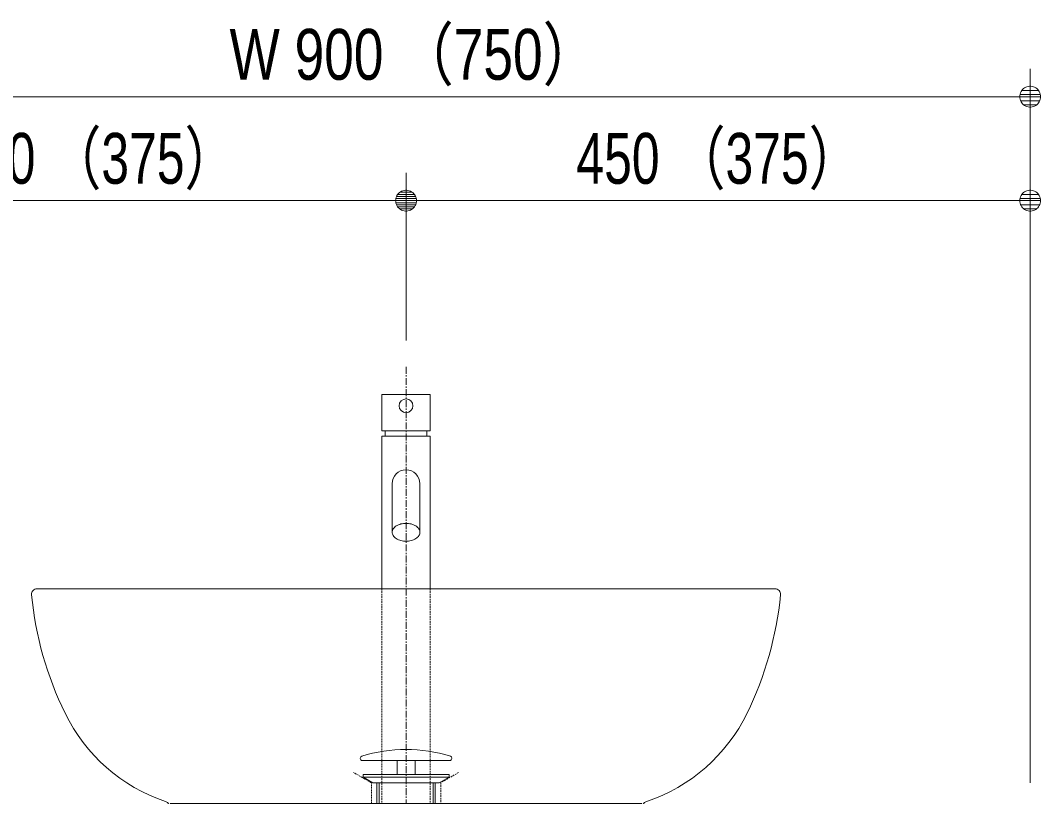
# Model space of a CAD drawing. Units: millimetres, scale not verified. Extents: x -6062 to 6062, y -3045 to 3045.
# Drawn here: x -2346 to -1610, y -1370 to -810 of the extents above; entities that cross this region are included whole.
import ezdxf
from ezdxf.enums import TextEntityAlignment as Align

# ---------------------------------------------------------------- set-up
doc = ezdxf.new("R2010")
doc.units = ezdxf.units.MM
doc.header["$LTSCALE"] = 20
doc.linetypes.add('CHAIN1', pattern=[8, 5, -1, 1, -1])
doc.linetypes.add('DASHED1', pattern=[1.8, 1.2, -0.6])
for name, color, linetype, lineweight in [('0-1_5ボウル・キャビネット', 7, 'Continuous', 9), ('0-2_2寸法-1', 7, 'Continuous', 9), ('0-3_0', 7, 'Continuous', 9), ('0-5_4給排水', 7, 'Continuous', 9)]:
    doc.layers.add(name, color=color, linetype=linetype, lineweight=lineweight)
doc.styles.add('ＭＳ Ｐゴシック', font='')
doc.styles.get('ＭＳ Ｐゴシック').set_extended_font_data('MS PGothic')

# ---------------------------------------------------------------- blocks, each defined once
blk = doc.blocks.new('グループ-4')
at = {"layer": '0-1_5ボウル・キャビネット'}
for p, q in [((-10920, -24400), (-280, -24400)), ((-9000, -27500), (-2200, -27500))]:
    blk.add_line(p, q, dxfattribs=at)
at = {"layer": '0-1_5ボウル・キャビネット', "linetype": 'DASHED1'}
blk.add_lwpolyline([(-4842.1, -27051.1), (-5100, -27200), (-5100, -27500), (-6100, -27500), (-6100, -27200), (-6357.9, -27051.1)], dxfattribs=at)
at = {"layer": '0-1_5ボウル・キャビネット'}
blk.add_lwpolyline([(-2200, -27566.4), (-2200, -27600), (-9000, -27600), (-9000, -27566.4)], dxfattribs=at)
for centre, radius, start, end in [((-10920, -24480), 80, 90, 185.51174), ((-280, -24480), 80, 354.48826, 90), ((-6022.7, -24007.4), 5000, 185.51174, 205.97328), ((-5177.3, -24007.4), 5000, 334.02672, 354.48826), ((-8270.2, -25102.3), 2500, 205.97328, 251.38925), ((-2929.8, -25102.3), 2500, 288.61075, 334.02672), ((-9100, -27566.4), 100, 0, 71.38925), ((-2100, -27566.4), 100, 108.61075, 180)]:
    blk.add_arc(centre, radius, start, end, dxfattribs=at)
blk = doc.blocks.new('_Dot')
at = {"layer": '0-3_0'}
for p, q in [((-10, 0), (-20, 0)), ((9.78, 2), (-9.78, 2)), ((7.99, 6), (-7.99, 6)), ((9.16, -3.98), (-9.16, -3.98)), ((6, -7.98), (-6, -7.98))]:
    blk.add_line(p, q, dxfattribs=at)
for points in [[(10, 0), (9.92, 1.25), (9.69, 2.49), (9.3, 3.68), (8.76, 4.82), (8.09, 5.88), (7.29, 6.85), (6.37, 7.71), (5.36, 8.44), (4.26, 9.05), (3.09, 9.51), (1.87, 9.82), (0.63, 9.98), (-0.63, 9.98), (-1.87, 9.82), (-3.09, 9.51), (-4.26, 9.05), (-5.36, 8.44), (-6.37, 7.71), (-7.29, 6.85), (-8.09, 5.88), (-8.76, 4.82), (-9.3, 3.68), (-9.69, 2.49), (-9.92, 1.25), (-10, 0), (0, 0)], [(-10, 0), (-9.92, -1.25), (-9.69, -2.49), (-9.3, -3.68), (-8.76, -4.82), (-8.09, -5.88), (-7.29, -6.85), (-6.37, -7.71), (-5.36, -8.44), (-4.26, -9.05), (-3.09, -9.51), (-1.87, -9.82), (-0.63, -9.98), (0.63, -9.98), (1.87, -9.82), (3.09, -9.51), (4.26, -9.05), (5.36, -8.44), (6.37, -7.71), (7.29, -6.85), (8.09, -5.88), (8.76, -4.82), (9.3, -3.68), (9.69, -2.49), (9.92, -1.25), (10, 0), (0, 0)]]:
    blk.add_lwpolyline(points, close=True, dxfattribs=at)
blk = doc.blocks.new('グループ-42')
at = {"layer": '0-5_4給排水'}
for p, q in [((-5900, -22120), (-5900, -22200)), ((-5300, -22120), (-5300, -22200))]:
    blk.add_line(p, q, dxfattribs=at)
for points in [[(-5950, -21600), (-5950, -22120), (-5250, -22120), (-5250, -21600)], [(-5950, -24400), (-5250, -24400), (-5250, -22200), (-5950, -22200)]]:
    blk.add_lwpolyline(points, close=True, dxfattribs=at)
for points in [[(-5800, -22885.7), (-5800, -23585.7), (-5799.2, -23597.3), (-5796.7, -23609.1), (-5792.3, -23621.1), (-5786, -23633), (-5777.7, -23644.8), (-5767.4, -23656.1), (-5755.3, -23666.8), (-5741.4, -23676.6), (-5726.1, -23685.5), (-5709.4, -23693.3)], [(-5709.4, -23693.3), (-5691.9, -23699.9), (-5673.6, -23705.3), (-5655, -23709.3), (-5636.4, -23712.1), (-5618, -23713.8), (-5600, -23714.3), (-5582, -23713.8), (-5563.6, -23712.1), (-5545, -23709.3), (-5526.4, -23705.3), (-5508.1, -23699.9), (-5490.6, -23693.3), (-5473.9, -23685.5), (-5458.6, -23676.6), (-5444.7, -23666.8), (-5432.6, -23656.1), (-5422.3, -23644.8), (-5414, -23633), (-5407.7, -23621.1), (-5403.3, -23609.1), (-5400.8, -23597.3), (-5400, -23585.7), (-5400, -22885.7)], [(-5400, -23585.7), (-5400.8, -23574.2), (-5403.3, -23562.3), (-5407.7, -23550.3), (-5414, -23538.4), (-5422.3, -23526.7), (-5432.6, -23515.4), (-5444.7, -23504.7), (-5458.6, -23494.8), (-5473.9, -23485.9), (-5490.6, -23478.1), (-5508.1, -23471.5), (-5526.4, -23466.2), (-5545, -23462.1), (-5563.6, -23459.3), (-5582, -23457.7), (-5600, -23457.2), (-5618, -23457.7), (-5636.4, -23459.3), (-5655, -23462.1), (-5673.6, -23466.2), (-5691.9, -23471.5), (-5709.4, -23478.1), (-5726.1, -23485.9), (-5741.4, -23494.8), (-5755.3, -23504.7), (-5767.4, -23515.4), (-5777.7, -23526.7), (-5786, -23538.4), (-5792.3, -23550.3), (-5796.7, -23562.3), (-5799.2, -23574.2), (-5800, -23585.7)]]:
    blk.add_lwpolyline(points, dxfattribs=at)
at = {"layer": '0-5_4給排水', "linetype": 'DASHED1'}
blk.add_lwpolyline([(-5950, -27520), (-5250, -27520), (-5250, -24400), (-5950, -24400)], close=True, dxfattribs=at)
at = {"layer": '0-5_4給排水'}
blk.add_circle((-5600, -21760), 100, dxfattribs=at)
for start, end in [(90, 180), (0, 90)]:
    blk.add_arc((-5600, -22885.7), 200, start, end, dxfattribs=at)
blk = doc.blocks.new('グループ-58')
at = {"layer": '0-5_4給排水', "linetype": 'CHAIN1'}
blk.add_line((-5600, -21200), (-5600, -42400), dxfattribs=at)
at = {"layer": '0-5_4給排水'}
for p, q in [((-6260, -26845.2), (-6260, -26850)), ((-6230, -26880), (-4970, -26880)), ((-4940, -26850), (-4940, -26845.2)), ((-6020, -27200), (-6020, -27500)), ((-5990, -27200), (-5990, -27500)), ((-5210, -27200), (-5210, -27500)), ((-5180, -27200), (-5180, -27500))]:
    blk.add_line(p, q, dxfattribs=at)
for points in [[(-5730, -26880), (-5470, -26880), (-5470, -27080), (-5730, -27080)], [(-6220, -27080), (-4980, -27080), (-4980, -27120), (-6220, -27120)], [(-6081.3, -27200), (-6220, -27120), (-4980, -27120), (-5120.2, -27200)]]:
    blk.add_lwpolyline(points, close=True, dxfattribs=at)
for centre, radius, start, end in [((-5600, -28882.5), 2162.5, 72.8168, 107.1832), ((-6230, -26845.2), 30, 107.1832, 180), ((-6230, -26850), 30, 180, 270), ((-4970, -26850), 30, 270, 0), ((-4970, -26845.2), 30, 0, 72.8168)]:
    blk.add_arc(centre, radius, start, end, dxfattribs=at)

msp = doc.modelspace()

# ---------------------------------------------------------------- linework, layer by layer
at = {"layer": '0-2_2寸法-1'}
for p, q in [((-1617.5, -920), (-1617.5, -845)), ((-1632.51, -865), (-2502.49, -865)), ((-2067.5, -1041), (-2067.5, -920)), ((-2067.5, -1041), (-2067.5, -920)), ((-1617.5, -1360), (-1617.5, -920)), ((-2502.49, -940), (-2082.51, -940)), ((-1632.51, -940), (-2052.49, -940))]:
    msp.add_line(p, q, dxfattribs=at)

# ---------------------------------------------------------------- block references
at = {"layer": '0-1_5ボウル・キャビネット', "xscale": 0.05, "yscale": 0.05}
msp.add_blockref('グループ-4', (-1787.5, 0), dxfattribs=at)
at = {"layer": '0-2_2寸法-1', "xscale": 0.7503418, "yscale": 0.7503418}
for p in [(-1617.5, -865), (-2067.5, -940), (-1617.5, -940)]:
    msp.add_blockref('_Dot', p, dxfattribs=at)
at = {"layer": '0-2_2寸法-1', "xscale": 0.7503418, "yscale": 0.7503418, "rotation": 180}
msp.add_blockref('_Dot', (-2067.5, -940), dxfattribs=at)
at = {"layer": '0-5_4給排水', "xscale": 0.05, "yscale": 0.05}
for name in ['グループ-58', 'グループ-42']:
    msp.add_blockref(name, (-1787.5, 0), dxfattribs=at)

# ---------------------------------------------------------------- texts
at = {"layer": '0-2_2寸法-1', "style": 'ＭＳ Ｐゴシック'}
for s, height, width, p in [('W 900 （750）', 36.69, 0.8, (-2194.77, -863.81)), ('450 （375）', 36.66, 0.75, (-2394.71, -938.81)), ('450 （375）', 36.66, 0.75, (-1944.71, -938.81))]:
    msp.add_text(s, height=height, dxfattribs=dict(at, width=width)).set_placement(p, align=Align.BOTTOM_LEFT)

doc.saveas('drawing.dxf')
